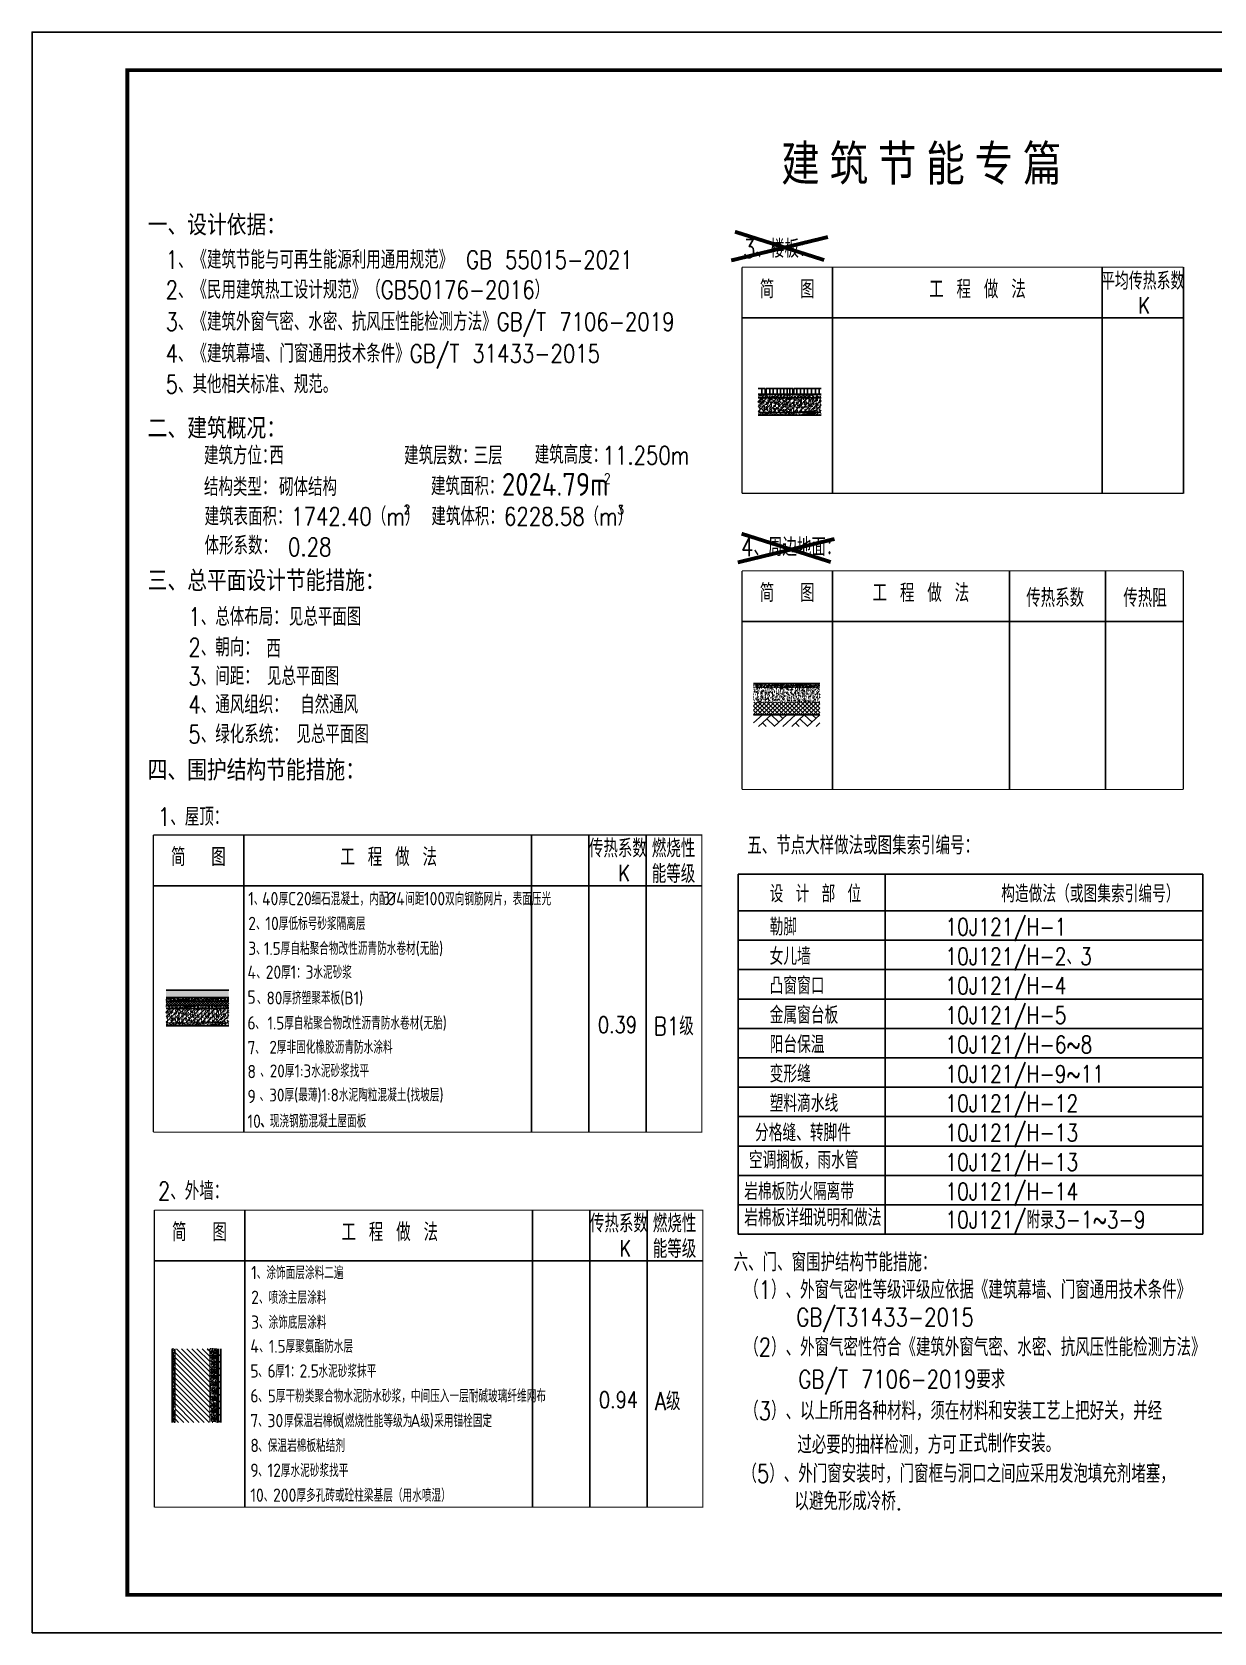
# Model space of a CAD drawing. Extents: x -695846 to 822170, y -413475 to 397179.
# Drawn here: x 528620 to 559639, y 26491 to 68491 of the extents above; entities that cross this region are included whole.
import ezdxf
from ezdxf.enums import TextEntityAlignment as Align

# ---------------------------------------------------------------- set-up
doc = ezdxf.new("R2010")
doc.units = 0
doc.header["$LTSCALE"] = 1000
doc.header["$MEASUREMENT"] = 0
for name, color, linetype in [('2', 2, 'Continuous'), ('AXIS', 3, 'Continuous'), ('PUB_TEXT', 7, 'Continuous'), ('T-图框-175', 175, 'Continuous'), ('图框', 2, 'Continuous')]:
    doc.layers.add(name, color=color, linetype=linetype)
doc.layers.add('_0', color=7, linetype='Continuous', lineweight=0)
doc.styles.add('-新宋体', font='', dxfattribs={"width": 0.8})
doc.styles.add('_HZTXT', font='txt.shx', dxfattribs={"width": 0.8, "bigfont": 'HZTXT.shx'})
doc.styles.add('SIMPLEX', font='SIMPLEX.SHX')
doc.styles.get("Standard").update_dxf_attribs({"font": 'gbenor.shx', "bigfont": 'gbcbig.shx'})
doc.styles.add('黑体', font='', dxfattribs={"width": 0.8, "height": 5500})
doc.styles.get('-新宋体').set_extended_font_data('NSimSun')
doc.styles.get('黑体').set_extended_font_data('Microsoft YaHei')
pattern_1 = [(142.5, (1052557.496, -299584.673), (1.914998, 58.5754426), [0, -46.208, 0, -51.68, 0, -49.4]), (172.5, (1052557.5, -299584.67), (-53.801212, 85.79324), [0, -24.928, 0, -41.648, 0, -15.96]), (212.5, (1052594.89, -299584.673), (-94.6699126, 0.1720352), [0, -15.2, 0, -54.72, 0, -71.44]), (222.5, (1052594.89, -299584.67), (-91.386249, 26.681337), [0, -7.6, 0, -35.872, 0, -41.04])]

# ---------------------------------------------------------------- blocks, each defined once
blk = doc.blocks.new('$LinePat$素土夯实')
at = {"color": 0}
for p, q in [((0, -210), (210, 0)), ((120, -300), (420, 0)), ((420, 0), (608, -188)), ((495, -300), (795, 0)), ((615, 0), (705, -90)), ((210, -210), (300, -300)), ((315, -105), (502, -293)), ((705, -300), (795, -210))]:
    blk.add_line(p, q, dxfattribs=at)

msp = doc.modelspace()

# ---------------------------------------------------------------- hatches: boundary and pattern name
h = msp.add_hatch()
h.set_pattern_fill('AR-SAND', color=256, scale=30.4, style=0)
h.set_pattern_definition([(37.5, (29753.78, -312273.867), (-1.914998, 58.5754426), [0, -46.208, 0, -51.68, 0, -49.4]), (7.5, (29753.78, -312273.87), (53.801212, 85.79324), [0, -24.928, 0, -41.648, 0, -15.96]), (327.5, (29716.387, -312273.867), (94.6699126, 0.1720352), [0, -15.2, 0, -54.72, 0, -71.44]), (317.5, (29716.39, -312273.87), (91.386249, 26.681337), [0, -7.6, 0, -35.872, 0, -41.04])])
h.paths.add_polyline_path([(549327, 58893), (549327, 58988), (547680, 58988), (547680, 58893)])
h = msp.add_hatch()
h.set_pattern_fill('ANSI31', color=256, scale=760, style=0)
h.set_pattern_definition([(45, (29753.78, -311741.87), (-67.175144, 67.175144), [])])
h.paths.add_polyline_path([(549327, 58513), (549327, 58893), (547680, 58893), (547680, 58513)])
h = msp.add_hatch()
h.set_pattern_fill('AR-CONC', color=256, scale=0.76, style=0)
h.set_pattern_definition([(50, (29532.27, -317459.55), (138.460348, -12.113705), [14.478, -159.258]), (355, (29532.27, -317459.55), (-26.784548, 145.20305), [11.5824, -127.4064]), (100.451, (29543.81, -317460.56), (111.6763, 133.088683), [12.3044, -135.3484]), (46.1842, (29532.27, -317420.94), (206.02007, -31.95217), [21.717, -238.887]), (96.6356, (29549.44, -317423.6), (180.42722, 188.04342), [18.4566, -203.0226]), (351.184, (29532.27, -317420.94), (180.4275, 188.04309), [17.3736, -191.1096]), (21, (29551.58, -317430.59), (115.227309, -77.721794), [14.478, -159.258]), (326, (29551.58, -317430.59), (46.96954, 139.982854), [11.5824, -127.4064]), (71.4514, (29561.18, -317437.07), (162.196533, 62.261372), [12.3044, -135.3484]), (37.5, (29532.274, -317459.547), (2.3473385, 64.2618295), [0, -125.86208, 0, -129.3368, 0, -127.889]), (7.5, (29532.274, -317459.55), (50.7829435, 76.137237), [0, -73.74128, 0, -122.96648, 0, -48.7426]), (327.5, (29489.226, -317459.547), (103.0488523, -4.3538454), [0, -48.26, 0, -150.5712, 0, -199.7964]), (317.5, (29469.92, -317459.55), (112.578178, 19.324133), [0, -62.738, 0, -99.99472, 0, -141.8844])])
h.paths.add_polyline_path([(549327, 58893), (547680, 58893), (547680, 58513), (549327, 58513)])
h = msp.add_hatch()
h.set_pattern_fill('AR-SAND', color=256, scale=30.4, style=0)
h.set_pattern_definition([(37.5, (29753.78, -311741.867), (-1.914998, 58.5754426), [0, -46.208, 0, -51.68, 0, -49.4]), (7.5, (29753.78, -311741.87), (53.801212, 85.79324), [0, -24.928, 0, -41.648, 0, -15.96]), (327.5, (29716.387, -311741.867), (94.6699126, 0.1720352), [0, -15.2, 0, -54.72, 0, -71.44]), (317.5, (29716.39, -311741.87), (91.386249, 26.681337), [0, -7.6, 0, -35.872, 0, -41.04])])
h.paths.add_polyline_path([(549327, 58513), (547680, 58513), (547680, 58437), (549327, 58437)])
h = msp.add_hatch()
h.set_pattern_fill('AN33C', color=256, scale=95, style=0)
h.set_pattern_definition([(50, (154795.07, -9638.38), (68.139717, -5.961453), [7.125, -78.375]), (355, (154795.07, -9638.38), (-13.181377, 71.458253), [5.7, -62.7]), (100.4514, (154800.746, -9638.88), (54.958391, 65.496756), [6.055318, -66.608501]), (46.1842, (154795.07, -9619.38), (101.3879, -15.724306), [10.6875, -117.5625]), (96.6356, (154803.52, -9620.69), (88.792957, 92.541198), [9.082977, -99.912735]), (351.1842, (154795.07, -9619.38), (88.792885, 92.541267), [8.55, -94.05]), (21, (154804.57, -9624.13), (56.70617, -38.248795), [7.125, -78.375]), (326, (154804.57, -9624.13), (23.114957, 68.889254), [5.7, -62.7]), (71.4514, (154809.294, -9627.32), (79.82115, 30.640397), [6.055318, -66.608501]), (37.5, (154795.068, -9638.38), (1.1551863, 31.6249161), [0, -61.94, 0, -63.65, 0, -62.9375]), (7.5, (154795.068, -9638.38), (24.991606, 37.4691126), [0, -36.29, 0, -60.515, 0, -23.9875]), (327.5, (154773.883, -9638.38), (50.7131314, -2.1427128), [0, -23.75, 0, -74.1, 0, -98.325]), (317.5, (154764.383, -9638.38), (55.402686, 9.5099733), [0, -30.875, 0, -49.21, 0, -69.825])])
h.paths.add_polyline_path([(533785, 43352), (532138, 43352), (532138, 43162), (533785, 43162)])
h = msp.add_hatch()
h.set_pattern_fill('AR-SAND', color=256, scale=30.4, style=0)
h.set_pattern_definition([(37.5, (14211.623, -328100.186), (-1.914998, 58.5754426), [0, -46.208, 0, -51.68, 0, -49.4]), (7.5, (14211.62, -328100.186), (53.801212, 85.79324), [0, -24.928, 0, -41.648, 0, -15.96]), (327.5, (14174.23, -328100.186), (94.6699126, 0.1720352), [0, -15.2, 0, -54.72, 0, -71.44]), (317.5, (14174.23, -328100.186), (91.386249, 26.681337), [0, -7.6, 0, -35.872, 0, -41.04])])
h.paths.add_polyline_path([(533785, 43067), (533785, 43162), (532138, 43162), (532138, 43067)])
h = msp.add_hatch()
h.set_pattern_fill('ANSI37', color=256, scale=380, style=0)
h.set_pattern_definition([(45, (14211.623, -328100.186), (-33.587572, 33.587572), []), (135, (14211.623, -328100.186), (-33.587572, -33.587572), [])])
h.paths.add_polyline_path([(533785, 42953), (533785, 43067), (532138, 43067), (532138, 42953)])
h = msp.add_hatch()
h.set_pattern_fill('AR-SAND', color=256, scale=30.4, style=0)
h.set_pattern_definition([(37.5, (14211.623, -328062.186), (-1.914998, 58.5754426), [0, -46.208, 0, -51.68, 0, -49.4]), (7.5, (14211.62, -328062.186), (53.801212, 85.79324), [0, -24.928, 0, -41.648, 0, -15.96]), (327.5, (14174.23, -328062.186), (94.6699126, 0.1720352), [0, -15.2, 0, -54.72, 0, -71.44]), (317.5, (14174.23, -328062.186), (91.386249, 26.681337), [0, -7.6, 0, -35.872, 0, -41.04])])
h.paths.add_polyline_path([(533785, 42953), (532138, 42953), (532138, 42877), (533785, 42877)])
h = msp.add_hatch()
h.set_pattern_fill('AR-CONC', color=256, scale=0.76, style=0)
h.set_pattern_definition([(50, (13990.12, -333475.87), (138.460348, -12.113705), [14.478, -159.258]), (355, (13990.12, -333475.87), (-26.784548, 145.20305), [11.5824, -127.4064]), (100.451, (14001.66, -333476.87), (111.6763, 133.088683), [12.3044, -135.3484]), (46.1842, (13990.12, -333437.26), (206.02007, -31.95217), [21.717, -238.887]), (96.6356, (14007.29, -333439.92), (180.42722, 188.04342), [18.4566, -203.0226]), (351.184, (13990.12, -333437.26), (180.4275, 188.04309), [17.3736, -191.1096]), (21, (14009.42, -333446.91), (115.227309, -77.721794), [14.478, -159.258]), (326, (14009.42, -333446.91), (46.96954, 139.982854), [11.5824, -127.4064]), (71.4514, (14019.02, -333453.39), (162.196533, 62.261372), [12.3044, -135.3484]), (37.5, (13990.12, -333475.865), (2.3473385, 64.2618295), [0, -125.86208, 0, -129.3368, 0, -127.889]), (7.5, (13990.12, -333475.865), (50.7829435, 76.137237), [0, -73.74128, 0, -122.96648, 0, -48.7426]), (327.5, (13947.07, -333475.865), (103.0488523, -4.3538454), [0, -48.26, 0, -150.5712, 0, -199.7964]), (317.5, (13927.77, -333475.865), (112.578178, 19.324133), [0, -62.738, 0, -99.99472, 0, -141.8844])])
h.paths.add_polyline_path([(533785, 42877), (532138, 42877), (532138, 42497), (533785, 42497)])
h = msp.add_hatch()
h.set_pattern_fill('ANSI31', color=256, scale=760, style=0)
h.set_pattern_definition([(45, (14211.62, -327758.19), (-67.175144, 67.175144), [])])
h.paths.add_polyline_path([(533785, 42497), (533785, 42877), (532138, 42877), (532138, 42497)])
h = msp.add_hatch()
h.set_pattern_fill('AR-SAND', color=256, scale=30.4, style=0)
h.set_pattern_definition([(37.5, (14211.623, -327758.186), (-1.914998, 58.5754426), [0, -46.208, 0, -51.68, 0, -49.4]), (7.5, (14211.62, -327758.186), (53.801212, 85.79324), [0, -24.928, 0, -41.648, 0, -15.96]), (327.5, (14174.23, -327758.186), (94.6699126, 0.1720352), [0, -15.2, 0, -54.72, 0, -71.44]), (317.5, (14174.23, -327758.186), (91.386249, 26.681337), [0, -7.6, 0, -35.872, 0, -41.04])])
h.paths.add_polyline_path([(533785, 42497), (532138, 42497), (532138, 42421), (533785, 42421)])
at = {"layer": 'AXIS'}
h = msp.add_hatch(dxfattribs=at)
h.set_pattern_fill('AR-SAND', scale=30.4, style=0)
h.set_pattern_definition([(37.5, (-39795.16, -354659.814), (-1.914998, 58.5754426), [0, -46.208, 0, -51.68, 0, -49.4]), (7.5, (-39795.16, -354659.814), (53.801212, 85.79324), [0, -24.928, 0, -41.648, 0, -15.96]), (327.5, (-39832.554, -354659.814), (94.6699126, 0.1720352), [0, -15.2, 0, -54.72, 0, -71.44]), (317.5, (-39832.55, -354659.814), (91.386249, 26.681337), [0, -7.6, 0, -35.872, 0, -41.04])])
h.paths.add_polyline_path([(549294, 51399), (547558, 51399), (547558, 51291), (549294, 51291)])
h = msp.add_hatch(dxfattribs=at)
h.set_pattern_fill('AR-CONC', scale=0.76, style=0)
h.set_pattern_definition([(50, (-37624.99, -355623.87), (138.460348, -12.113705), [14.478, -159.258]), (355, (-37624.99, -355623.87), (-26.784548, 145.20305), [11.5824, -127.4064]), (100.451, (-37613.45, -355624.88), (111.676301, 133.088683), [12.3044, -135.3484]), (46.1842, (-37624.99, -355585.26), (206.02007, -31.95217), [21.717, -238.887]), (96.6356, (-37607.82, -355587.93), (180.42722, 188.04342), [18.4566, -203.0226]), (351.184, (-37625, -355585.26), (180.4275, 188.04309), [17.3736, -191.1096]), (21, (-37605.69, -355594.92), (115.227309, -77.721794), [14.478, -159.258]), (326, (-37605.69, -355594.92), (46.969542, 139.982854), [11.5824, -127.4064]), (71.4514, (-37596.08, -355601.39), (162.196533, 62.261372), [12.3044, -135.3484]), (37.5, (-37624.99, -355623.87), (2.3473385, 64.2618295), [0, -125.86208, 0, -129.3368, 0, -127.889]), (7.5, (-37624.99, -355623.87), (50.7829435, 76.137237), [0, -73.74128, 0, -122.96648, 0, -48.7426]), (327.5, (-37668.037, -355623.87), (103.0488523, -4.3538454), [0, -48.26, 0, -150.5712, 0, -199.7964]), (317.5, (-37687.34, -355623.87), (112.578178, 19.324133), [0, -62.738, 0, -99.99472, 0, -141.8844])])
h.paths.add_polyline_path([(549294, 51291), (547558, 51291), (547558, 50911), (549294, 50911)])
h = msp.add_hatch(dxfattribs=at)
h.set_pattern_fill('ANSI37', scale=50, style=0)
h.set_pattern_definition([(45, (1125715.94, 215765.86), (-56.126601, 56.126601), []), (135, (1125715.94, 215765.86), (-56.126601, -56.126601), [])])
h.paths.add_polyline_path([(549294, 50911), (547558, 50911), (547558, 50576), (549294, 50576)])
h = msp.add_hatch(dxfattribs=at)
h.set_pattern_fill('AR-SAND', scale=30.4, style=0)
h.set_pattern_definition(pattern_1)
h.paths.add_polyline_path([(532298, 33950), (532374, 33950), (532374, 32014), (532298, 32014)])
h = msp.add_hatch(dxfattribs=at)
h.set_pattern_fill('ANSI31', scale=760, style=0)
h.set_pattern_definition([(135, (1052557.5, -299584.67), (67.175144, 67.175144), [])])
h.paths.add_polyline_path([(532374, 33950), (533286, 33950), (533286, 32014), (532374, 32014)])
h = msp.add_hatch(dxfattribs=at)
h.set_pattern_fill('AR-SAND', scale=30.4, style=0)
h.set_pattern_definition(pattern_1)
h.paths.add_polyline_path([(533286, 33950), (533476, 33950), (533476, 32014), (533286, 32014)])
h = msp.add_hatch(dxfattribs=at)
h.set_pattern_fill('AR-SAND', scale=30.4, style=0)
h.set_pattern_definition(pattern_1)
h.paths.add_polyline_path([(533476, 33950), (533514, 33950), (533514, 32014), (533476, 32014)])

# ---------------------------------------------------------------- linework, layer by layer
for p, q in [((549627, 62321), (549627, 56389)), ((556701, 62321), (556701, 56389)), ((558835, 62321), (558835, 56389)), ((547252, 60991), (558835, 60991)), ((547680, 59140), (547863, 59140)), ((547680, 58988), (549327, 58988)), ((547680, 58893), (549327, 58893)), ((547680, 58893), (549327, 58893)), ((547774, 59140), (547774, 58988)), ((547863, 59140), (547863, 58988)), ((547889, 59140), (548586, 59140)), ((547889, 59140), (547889, 58988)), ((547979, 59140), (547979, 58988)), ((548073, 59140), (548073, 58988)), ((548171, 59140), (548171, 58988)), ((548261, 59140), (548261, 58988)), ((548350, 59140), (548350, 58988)), ((548434, 59140), (548434, 58988)), ((548511, 59140), (548511, 58988)), ((548586, 59140), (548586, 58988)), ((548615, 59140), (549327, 59140)), ((548615, 59140), (548615, 58988)), ((548691, 59140), (548691, 58988)), ((548785, 59140), (548785, 58988)), ((548880, 59140), (548880, 58988)), ((548974, 59140), (548974, 58988)), ((549080, 59140), (549080, 58988)), ((549183, 59140), (549183, 58988)), ((549277, 59140), (549277, 58988)), ((547680, 58437), (549327, 58437)), ((534178, 47426), (534178, 39631)), ((541724, 47426), (541724, 39631)), ((543229, 47426), (543229, 39631)), ((544733, 47426), (544733, 39631)), ((547154, 46402), (559347, 46402)), ((547154, 46402), (547154, 36952)), ((551011, 46402), (551011, 36952)), ((559347, 46402), (559347, 36952)), ((531803, 46096), (546199, 46096)), ((547154, 45438), (559347, 45438)), ((547154, 44666), (559347, 44666)), ((547154, 43895), (559347, 43895)), ((532138, 43352), (533785, 43352)), ((532138, 43162), (533785, 43162)), ((532138, 43067), (533785, 43067)), ((532138, 42953), (533785, 42953)), ((532138, 42953), (533785, 42953)), ((532138, 42877), (533785, 42877)), ((547154, 43123), (559347, 43123)), ((532138, 42421), (533785, 42421)), ((547154, 42352), (559347, 42352)), ((547154, 42352), (559347, 42352)), ((547154, 41581), (559347, 41581)), ((547154, 40809), (559347, 40809)), ((547154, 40038), (559347, 40038)), ((547154, 39266), (559347, 39266)), ((547154, 38495), (559347, 38495)), ((534205, 37586), (534205, 29791)), ((541751, 37586), (541751, 29791)), ((543256, 37586), (543256, 29791)), ((544760, 37586), (544760, 29791)), ((547154, 37723), (559347, 37723)), ((547154, 36952), (559347, 36952)), ((531830, 36256), (546226, 36256))]:
    msp.add_line(p, q)
at = {"const_width": 28.5}
for points in [[(547252, 62321), (558835, 62321)], [(547252, 62321), (547252, 56389)], [(558835, 62321), (558835, 56389)], [(547680, 58893), (549327, 58893)], [(547680, 58513), (549327, 58513)], [(547252, 56389), (558835, 56389)], [(531803, 39631), (546199, 39631), (546199, 47426), (531803, 47426)], [(531803, 47426), (531803, 39631)], [(532138, 42877), (533785, 42877)], [(532138, 42497), (533785, 42497)], [(531830, 29791), (546226, 29791), (546226, 37586), (531830, 37586)], [(531830, 37586), (531830, 29791)]]:
    msp.add_lwpolyline(points, dxfattribs=at)
at = {"layer": '2', "color": 0, "const_width": 100}
for points in [[(546968, 62499), (549507, 63113)], [(547068, 63252), (549408, 62509)], [(547141, 54577), (549680, 55192)], [(547241, 55330), (549581, 54587)]]:
    msp.add_lwpolyline(points, dxfattribs=at)
at = {"layer": 'AXIS', "color": 7}
for p, q in [((549627, 54354), (549627, 48622)), ((554275, 54354), (554275, 48622)), ((556791, 54354), (556791, 48622)), ((547252, 53024), (558835, 53024)), ((547558, 51399), (549294, 51399)), ((547558, 50576), (549294, 50576)), ((532298, 33950), (532298, 32014)), ((533476, 33950), (533476, 32014)), ((533514, 33950), (533514, 32014)), ((533571, 33777), (533514, 33777)), ((533571, 33604), (533514, 33604)), ((533571, 33950), (533571, 32014)), ((533571, 33430), (533514, 33430)), ((533571, 33257), (533514, 33257)), ((533571, 33084), (533514, 33084)), ((533571, 32910), (533514, 32910)), ((533571, 32737), (533514, 32737)), ((533571, 32564), (533514, 32564)), ((533571, 32390), (533514, 32390)), ((533571, 32217), (533514, 32217)), ((533571, 32043), (533514, 32043))]:
    msp.add_line(p, q, dxfattribs=at)
for points, const_width in [([(547252, 54354), (547252, 48622)], 28.5), ([(547252, 54354), (558835, 54354)], 28.5), ([(558835, 54354), (558835, 48622)], 28.5), ([(547558, 51291), (549294, 51291)], 10), ([(547558, 50911), (549294, 50911)], 10), ([(547252, 48622), (558835, 48622)], 28.5), ([(532374, 33950), (532374, 32014)], 28.5), ([(533286, 33950), (533286, 32014)], 28.5)]:
    msp.add_lwpolyline(points, dxfattribs=dict(at, const_width=const_width))
for centre, radius in [((547648, 51331), 15.2), ((547667, 51345), 10.1), ((547757, 51345), 12.8), ((547765, 51346), 9.02), ((547928, 51331), 15.2), ((547947, 51345), 10.1), ((548037, 51345), 12.8), ((548044, 51346), 9.02), ((548182, 51331), 15.2), ((548201, 51345), 10.1), ((548291, 51345), 12.8), ((548299, 51346), 9.02), ((548442, 51331), 15.2), ((548461, 51345), 10.1), ((548550, 51345), 12.8), ((548558, 51346), 9.02), ((548691, 51331), 15.2), ((548710, 51345), 10.1), ((548800, 51345), 12.8), ((548808, 51346), 9.02), ((548930, 51331), 15.2), ((548949, 51345), 10.1), ((549039, 51345), 12.8), ((549047, 51346), 9.02), ((549156, 51331), 15.2), ((549175, 51345), 10.1), ((549264, 51345), 12.8), ((549272, 51346), 9.02), ((533336, 33843), 4.3), ((533336, 33707), 4.3), ((533345, 33899), 7.16), ((533345, 33764), 7.16), ((533345, 33598), 7.16), ((533389, 33861), 15.4), ((533389, 33725), 15.4), ((533388, 33825), 7.44), ((533388, 33690), 7.44), ((533408, 33906), 4.88), ((533408, 33770), 4.88), ((533408, 33605), 4.88), ((533437, 33837), 10), ((533437, 33701), 10), ((533448, 33884), 4.3), ((533448, 33748), 4.3), ((533336, 33542), 4.3), ((533336, 33348), 4.3), ((533336, 33189), 4.3), ((533345, 33404), 7.16), ((533345, 33246), 7.16), ((533389, 33560), 15.4), ((533389, 33366), 15.4), ((533389, 33208), 15.4), ((533388, 33524), 7.44), ((533388, 33330), 7.44), ((533408, 33411), 4.88), ((533408, 33252), 4.88), ((533437, 33536), 10), ((533437, 33342), 10), ((533437, 33184), 10), ((533448, 33583), 4.3), ((533448, 33389), 4.3), ((533448, 33231), 4.3), ((533336, 32993), 4.3), ((533336, 32812), 4.3), ((533345, 33049), 7.16), ((533345, 32868), 7.16), ((533389, 33011), 15.4), ((533389, 32830), 15.4), ((533388, 33172), 7.44), ((533388, 32976), 7.44), ((533388, 32794), 7.44), ((533408, 33056), 4.88), ((533408, 32875), 4.88), ((533437, 32987), 10), ((533437, 32806), 10), ((533448, 33034), 4.3), ((533448, 32853), 4.3), ((533336, 32617), 4.3), ((533336, 32447), 4.3), ((533345, 32674), 7.16), ((533345, 32503), 7.16), ((533345, 32344), 7.16), ((533389, 32635), 15.4), ((533389, 32465), 15.4), ((533388, 32600), 7.44), ((533388, 32429), 7.44), ((533408, 32680), 4.88), ((533408, 32510), 4.88), ((533408, 32350), 4.88), ((533437, 32611), 10), ((533437, 32441), 10), ((533448, 32659), 4.3), ((533448, 32488), 4.3), ((533336, 32287), 4.3), ((533336, 32106), 4.3), ((533345, 32163), 7.16), ((533389, 32305), 15.4), ((533389, 32124), 15.4), ((533388, 32270), 7.44), ((533388, 32089), 7.44), ((533408, 32169), 4.88), ((533437, 32282), 10), ((533437, 32100), 10), ((533448, 32329), 4.3), ((533448, 32147), 4.3)]:
    msp.add_circle(centre, radius, dxfattribs=at)
at = {"layer": 'T-图框-175'}
msp.add_lwpolyline([(528620, 26491), (588020, 26491), (588020, 68491), (528620, 68491)], close=True, dxfattribs=at)
at = {"layer": 'T-图框-175', "const_width": 100}
msp.add_lwpolyline([(531120, 27491), (587020, 27491), (587020, 67491), (531120, 67491)], close=True, dxfattribs=at)

# ---------------------------------------------------------------- block references
at = {"layer": '_0', "color": 0, "xscale": 1.091850300469186}
for p in [(547558, 50576), (548426, 50576)]:
    msp.add_blockref('$LinePat$素土夯实', p, dxfattribs=at)

# ---------------------------------------------------------------- texts
at = {"style": '_HZTXT', "width": 0.8}
for s, p in [('设 计 部 位', (547978, 45658)), ('构造做法（或图集索引编号）', (554055, 45658)), ('勒脚', (547978, 44790)), ('10J121/H-1', (552589, 44790)), ('女儿墙', (547978, 44018)), ('10J121/H-2、3', (552589, 44018)), ('凸窗窗口', (547978, 43247)), ('10J121/H-4', (552589, 43247)), ('金属窗台板', (547978, 42475)), ('10J121/H-5', (552589, 42475)), ('阳台保温', (547978, 41704)), ('10J121/H-6~8', (552589, 41704)), ('变形缝', (547978, 40933)), ('10J121/H-9~11', (552589, 40933)), ('塑料滴水线', (547978, 40161)), ('10J121/H-12', (552589, 40161)), ('10J121/H-13', (552589, 39390)), ('分格缝、转脚件', (547594, 39390)), ('空调搁板，雨水管', (547432, 38671)), ('10J121/H-13', (552589, 38618)), ('岩棉板防火隔离带', (547311, 37847)), ('10J121/H-14', (552589, 37847)), ('岩棉板详细说明和做法', (547311, 37161)), ('10J121/附录3-1~3-9', (552589, 37108))]:
    msp.add_text(s, height=450, dxfattribs=at).set_placement(p)
at = {"layer": 'AXIS', "color": 7, "width": 0.8}
for s, style, p in [('一、设计依据：', '-新宋体', (531656, 63207)), ('3、楼板：', '_HZTXT', (547281, 62569)), ('4、周边地面：', '_HZTXT', (547228, 54744)), ('简  图', '_HZTXT', (547717, 53538)), ('工 程 做 法', '_HZTXT', (550678, 53538)), ('传热系数', '_HZTXT', (554711, 53407)), ('传热阻', '_HZTXT', (557258, 53407)), ('5、绿化系统：', '_HZTXT', (532724, 49833)), ('见总平面图', '_HZTXT', (535558, 49833)), ('四、围护结构节能措施：', '-新宋体', (531656, 48906)), ('1、屋顶：', '_HZTXT', (531924, 47667)), ('五、节点大样做法或图集索引编号：', '_HZTXT', (547391, 46915)), ('2、外墙：', '_HZTXT', (531924, 37848)), ('六、门、窗围护结构节能措施：', '_HZTXT', (547033, 35980)), ('（1）、外窗气密性等级评级应依据《建筑幕墙、门窗通用技术条件》', '_HZTXT', (547311, 35259)), ('GB/T31433-2015 ', '_HZTXT', (548677, 34537)), ('（2）、外窗气密性符合《建筑外窗气密、水密、抗风压性能检测方法》', '_HZTXT', (547311, 33752)), ('GB/T 7106-2019要求', '_HZTXT', (548731, 32910)), ('（3）、以上所用各种材料，须在材料和安装工艺上把好关，并经', '_HZTXT', (547311, 32082)), ('过必要的抽样检测，方可', '_HZTXT', (548704, 31192)), ('正式制作安装。', '_HZTXT', (552940, 31227)), ('（5）、外门窗安装时，门窗框与洞口之间应采用发泡填充剂堵塞，', '_HZTXT', (547263, 30433)), ('以避免形成冷桥.', '_HZTXT', (548629, 29711))]:
    msp.add_text(s, height=475, dxfattribs=dict(at, style=style)).set_placement(p)
at = {"layer": 'AXIS', "color": 0, "width": 0.8}
for s, style, p in [('1、《建筑节能与可再生能源利用通用规范》 GB 55015-2021', '_HZTXT', (532126, 62280)), ('2、《民用建筑热工设计规范》（GB50176-2016）', '_HZTXT', (532126, 61492)), ('3、《建筑外窗气密、水密、抗风压性能检测方法》GB/T 7106-2019', '_HZTXT', (532126, 60653)), ('4、《建筑幕墙、门窗通用技术条件》GB/T 31433-2015', '_HZTXT', (532126, 59819)), ('5、其他相关标准、规范。', '_HZTXT', (532126, 59012)), ('二、建筑概况：', '-新宋体', (531656, 57874)), ('建筑方位：', '_HZTXT', (533133, 57143)), ('西', '_HZTXT', (534853, 57150)), ('建筑层数：', '_HZTXT', (538385, 57143)), ('三层', '_HZTXT', (540211, 57143)), ('建筑高度：', '_HZTXT', (541811, 57163)), ('11.250m', '_HZTXT', (543593, 57149)), ('结构类型：', '_HZTXT', (533133, 56319)), ('砌体结构', '_HZTXT', (535104, 56319)), ('建筑面积：', '_HZTXT', (539089, 56338)), ('建筑表面积：', '_HZTXT', (533148, 55545)), ('1742.40（m）', '_HZTXT', (535421, 55545)), ('建筑体积：', '_HZTXT', (539101, 55545)), ('6228.58（m）', '_HZTXT', (541006, 55545)), ('体形系数：', '_HZTXT', (533148, 54782)), ('0.28', '_HZTXT', (535339, 54745)), ('三、总平面设计节能措施：', '-新宋体', (531656, 53875)), ('1、总体布局：', '_HZTXT', (532724, 52915)), ('见总平面图', '_HZTXT', (535361, 52915)), ('2、朝向：', '_HZTXT', (532724, 52112)), ('西', '_HZTXT', (534769, 52076)), ('3、间距：', '_HZTXT', (532724, 51355)), ('见总平面图', '_HZTXT', (534785, 51355)), ('4、通风组织：', '_HZTXT', (532724, 50609)), ('自然通风', '_HZTXT', (535657, 50609))]:
    msp.add_text(s, height=475, dxfattribs=dict(at, style=style)).set_placement(p)
at = {"layer": 'AXIS', "color": 0, "style": '_HZTXT', "width": 0.8}
for s, p in [('2', (538379, 56089)), ('3', (543986, 56078))]:
    msp.add_text(s, height=238, dxfattribs=at).set_placement(p, align=Align.TOP_LEFT)
at = {"layer": 'PUB_TEXT', "linetype": 'Continuous', "style": '黑体', "width": 0.8}
for s, p in [('建', (548282, 64586)), ('筑', (549551, 64586)), ('节', (550820, 64586)), ('能', (552089, 64586)), ('专', (553357, 64586)), ('篇', (554626, 64586))]:
    msp.add_text(s, height=926, dxfattribs=at).set_placement(p)
at = {"layer": 'PUB_TEXT'}
for s, height, p in [('2024.79m', 600, (540952, 56325)), ('2', 300, (543630, 56625))]:
    msp.add_text(s, height=height, dxfattribs=at).set_placement(p)
at = {"layer": 'PUB_TEXT', "color": 0}
for s, height, p in [('1', 350, (534295, 45581)), ('40', 350, (534656, 45581)), ('厚', 338, (535093, 45581)), ('C20', 350, (535339, 45581)), ('细石混凝土，内配', 337.6, (535952, 45581)), ('%%C4', 350, (537918, 45581)), ('间距', 337.6, (538413, 45581)), ('100', 350, (538905, 45581)), ('双向钢筋网片，表面压光', 337.59, (539459, 45581)), ('、', 338, (534441, 45581)), ('2', 350, (534294, 44931)), ('、', 338, (534498, 44931)), ('10', 350, (534744, 44931)), ('厚低标号砂浆隔离层', 337.6, (535094, 44931)), ('3', 350, (534294, 44279)), ('1.5厚自粘聚合物改性沥青防水卷材(无胎)', 337.59, (534707, 44279)), ('、', 338, (534498, 44279)), ('4', 350, (534273, 43652)), ('、', 338, (534506, 43652)), ('20', 350, (534752, 43652)), ('厚', 338, (535160, 43652)), ('1', 350, (535406, 43652)), ('：', 338, (535552, 43652)), ('3', 350, (535798, 43652)), ('水泥砂浆', 337.6, (536002, 43652)), ('5', 350, (534273, 42998)), ('、80厚挤塑聚苯板(B1)', 337.59, (534522, 42981)), ('6', 350, (534273, 42323)), ('、', 338, (534477, 42323)), ('1.5厚自粘聚合物改性沥青防水卷材(无胎)', 337.59, (534801, 42323)), ('7', 350, (534273, 41672)), ('2厚非固化橡胶沥青防水涂料', 337.59, (534849, 41689)), ('、', 338, (534477, 41672)), ('8', 350, (534273, 41045)), ('、20厚1:3水泥砂浆找平', 337.59, (534607, 41068)), ('9', 350, (534273, 40393)), ('、30厚(最薄)1:8水泥陶粒混凝土(找坡层) ', 337.59, (534592, 40435)), ('10、', 350, (534273, 39742)), ('、现浇钢筋混凝土屋面板 ', 337.59, (534607, 39751)), ('1', 350, (534371, 35772)), ('、涂饰面层涂料二遍', 337.6, (534517, 35772)), ('2', 350, (534371, 35122)), ('、喷涂主层涂料', 337.6, (534575, 35122)), ('3', 350, (534371, 34470)), ('、涂饰底层涂料', 337.6, (534575, 34470)), ('4', 350, (534349, 33843)), ('、1.5厚聚氨酯防水层', 337.59, (534583, 33843)), ('5', 350, (534349, 33191)), ('、', 338, (534554, 33191)), ('6', 350, (534799, 33191)), ('厚', 338, (535003, 33191)), ('1', 350, (535249, 33191)), ('：', 338, (535395, 33191)), ('2.5', 350, (535641, 33191)), ('水泥砂浆抹平', 337.6, (536137, 33191)), ('6', 350, (534349, 32539)), ('5厚干粉类聚合物水泥防水砂浆，中间压入一层耐碱玻璃纤维网布 ', 337.59, (534809, 32539)), ('、', 338, (534554, 32539)), ('7', 350, (534349, 31888)), ('、', 338, (534554, 31888)), ('30', 350, (534799, 31888)), ('厚保温岩棉板', 337.6, (535237, 31888)), ('(', 350, (536711, 31888)), ('燃烧性能等级为', 337.6, (536828, 31888)), ('A', 350, (538548, 31888)), ('级', 338, (538811, 31888)), (')', 350, (539056, 31888)), ('采用锚栓固定', 337.6, (539173, 31888)), ('8', 350, (534349, 31236)), ('、保温岩棉板粘结剂', 337.6, (534554, 31236)), ('9', 350, (534349, 30584)), ('、', 338, (534555, 30584)), ('12', 350, (534800, 30584)), ('厚水泥砂浆找平', 337.6, (535150, 30584)), ('10', 350, (534349, 29932)), ('200', 350, (534945, 29932)), ('厚多孔砖或砼柱梁基层（用水喷湿）', 337.59, (535558, 29932)), ('、', 338, (534699, 29932))]:
    msp.add_text(s, height=height, dxfattribs=at).set_placement(p)
at = {"layer": '图框', "color": 0, "width": 0.8}
for s, height, style, p in [('平均传热系数', 456, '_HZTXT', (556673, 61733)), ('简  图', 475, '_HZTXT', (547717, 61504)), ('工 程 做 法', 475, '_HZTXT', (552163, 61504)), ('K', 428, 'SIMPLEX', (557654, 61107)), ('简  图', 475, '_HZTXT', (532267, 46609)), ('工 程 做 法', 475, '_HZTXT', (536713, 46609)), ('传热系数', 475, '_HZTXT', (543235, 46837)), ('燃烧性', 475, '_HZTXT', (544885, 46837)), ('K', 428, 'SIMPLEX', (544009, 46211)), ('能等级', 475, '_HZTXT', (544885, 46168)), ('0.39', 427.5, 'SIMPLEX', (543470, 42234)), ('B1级', 475, '_HZTXT', (544938, 42173)), ('传热系数', 475, '_HZTXT', (543262, 36998)), ('燃烧性', 475, '_HZTXT', (544912, 36998)), ('简  图', 475, '_HZTXT', (532294, 36769)), ('工 程 做 法', 475, '_HZTXT', (536740, 36769)), ('K', 428, 'SIMPLEX', (544036, 36372)), ('能等级', 475, '_HZTXT', (544912, 36329)), ('0.94', 427.5, 'SIMPLEX', (543497, 32395)), ('A级', 475, '_HZTXT', (544965, 32334))]:
    msp.add_text(s, height=height, dxfattribs=dict(at, style=style)).set_placement(p)

doc.saveas('drawing.dxf')
